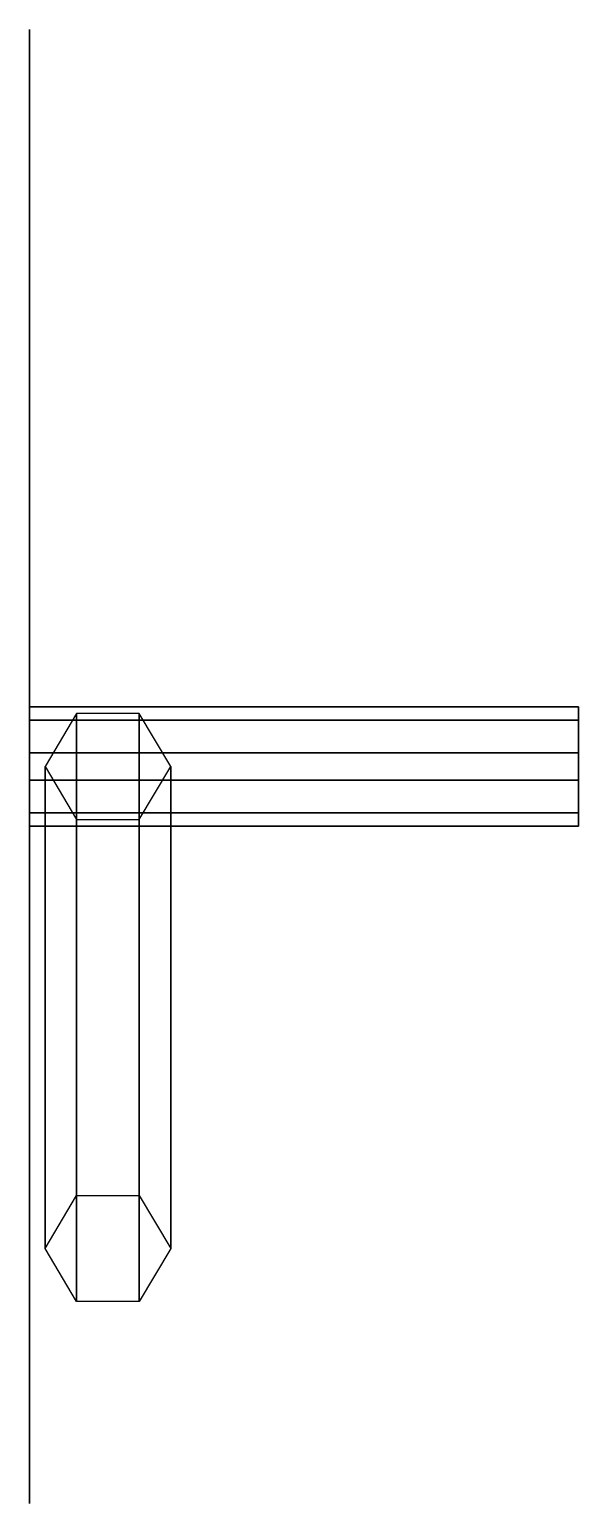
# Model space of a CAD drawing. Extents: x -0.05 to 0.3, y 2.19 to 3.13.
import ezdxf

# ---------------------------------------------------------------- set-up
doc = ezdxf.new("R2010")
doc.units = 0
doc.layers.add('SHASSIS', color=3, linetype='CONTINUOUS')

msp = doc.modelspace()

# ---------------------------------------------------------------- linework, layer by layer
at = {"layer": 'SHASSIS'}
for points in [[(-0.05, 3.13, -1.19), (-0.05, 2.19, -1.26), (-0.05, 2.19, -1.4), (-0.05, 2.69, -1.39)], [(-0.05, 3.03, -1.03), (-0.05, 2.24, -1.13), (-0.05, 2.19, -1.26), (-0.05, 3.13, -1.19)], [(-0.05, 2.82, -0.73), (-0.05, 2.44, -0.92), (-0.05, 2.24, -1.13), (-0.05, 3.03, -1.03)], [(-0.05, 2.66, -0.66), (-0.05, 2.39, -0.71), (-0.05, 2.44, -0.92), (-0.05, 2.82, -0.73)], [(-0.05, 2.66866, -1.39905), (-0.05, 2.69815, -1.37203), (0.3, 2.69815, -1.37203), (0.3, 2.66866, -1.39905)], [(-0.05, 2.69815, -1.37203), (-0.05, 2.68949, -1.33298), (0.3, 2.68949, -1.33298), (0.3, 2.69815, -1.37203)], [(0.3, 2.68949, -1.33298), (0.3, 2.65134, -1.32095), (0.3, 2.62185, -1.34797), (0.3, 2.69815, -1.37203)], [(0.3, 2.69815, -1.37203), (0.3, 2.62185, -1.34797), (0.3, 2.63051, -1.38702), (0.3, 2.66866, -1.39905)], [(-0.05, 2.68949, -1.33298), (-0.05, 2.65134, -1.32095), (0.3, 2.65134, -1.32095), (0.3, 2.68949, -1.33298)], [(-0.02, 2.69382, -1.3525), (-0.04, 2.66, -1.36), (-0.04, 2.35266, 0.02634), (-0.02, 2.38648, 0.03384)], [(0.02, 2.69382, -1.3525), (-0.02, 2.69382, -1.3525), (-0.02, 2.38648, 0.03384), (0.02, 2.38648, 0.03384)], [(0.04, 2.66, -1.36), (0.02, 2.69382, -1.3525), (0.02, 2.38648, 0.03384), (0.04, 2.35266, 0.02634)], [(-0.05, 2.63051, -1.38702), (-0.05, 2.66866, -1.39905), (0.3, 2.66866, -1.39905), (0.3, 2.63051, -1.38702)], [(-0.05, 2.45, 0.02), (-0.05, 2.24), (-0.05, 2.39, -0.71), (-0.05, 2.66, -0.66)], [(-0.05, 2.65134, -1.32095), (-0.05, 2.62185, -1.34797), (0.3, 2.62185, -1.34797), (0.3, 2.65134, -1.32095)], [(-0.04, 2.66, -1.36), (-0.02, 2.62618, -1.3675), (-0.02, 2.31884, 0.01884), (-0.04, 2.35266, 0.02634)], [(0.02, 2.62618, -1.3675), (0.04, 2.66, -1.36), (0.04, 2.35266, 0.02634), (0.02, 2.31884, 0.01884)], [(-0.05, 2.62185, -1.34797), (-0.05, 2.63051, -1.38702), (0.3, 2.63051, -1.38702), (0.3, 2.62185, -1.34797)], [(-0.02, 2.62618, -1.3675), (0.02, 2.62618, -1.3675), (0.02, 2.31884, 0.01884), (-0.02, 2.31884, 0.01884)]]:
    msp.add_3dface(points, dxfattribs=at)

doc.saveas('drawing.dxf')
